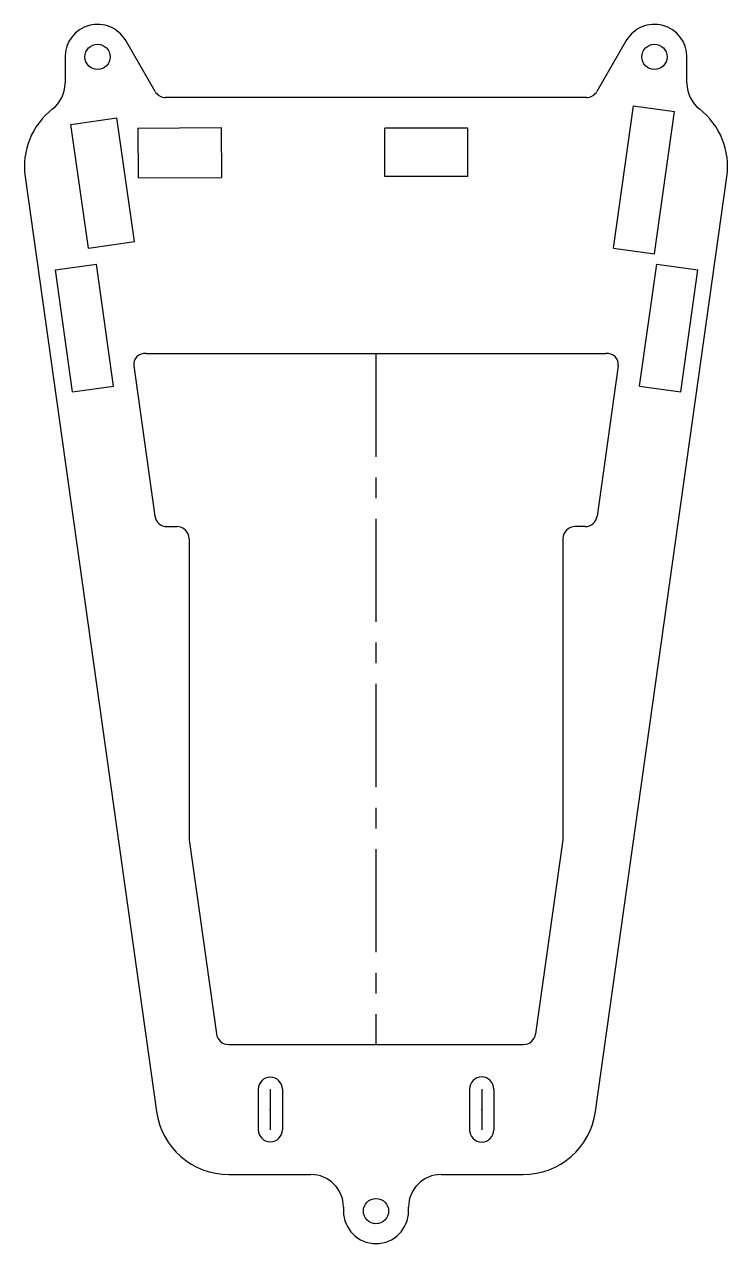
# Model space of a CAD drawing. Header units: millimetres. Extents: x -43 to 43, y -842 to -692.
import ezdxf

# ---------------------------------------------------------------- set-up
doc = ezdxf.new("R2010")
doc.units = ezdxf.units.MM
doc.header["$PDSIZE"] = -1
doc.linetypes.add('CENTERX2', pattern=[20.32, 12.7, -2.54, 2.54, -2.54])

msp = doc.modelspace()

# ---------------------------------------------------------------- linework, layer by layer
at = {"color": 7, "linetype": 'Continuous'}
for p, q in [((-27.18, -700.75), (-30.79, -694.5)), ((30.79, -694.5), (27.18, -700.75)), ((-38.25, -696.5), (-38.25, -699.75)), ((38.25, -699.75), (38.25, -696.5)), ((25.88, -701.5), (-25.88, -701.5)), ((29.21, -720.03), (31.67, -702.5)), ((31.67, -702.5), (36.71, -703.21)), ((34.25, -720.74), (36.71, -703.21)), ((-37.56, -704.8), (-31.9, -703.98)), ((-35.35, -720.03), (-37.56, -704.8)), ((-29.69, -719.21), (-31.9, -703.98)), ((-29.3, -705.25), (-19.05, -705.2)), ((-29.3, -705.25), (-29.27, -711.37)), ((-19.05, -705.2), (-19.02, -711.32)), ((11.3, -705.25), (1.1, -705.25)), ((1.1, -711.2), (1.1, -705.25)), ((11.3, -711.2), (11.3, -705.25)), ((-43.17, -711.25), (-27, -826.25)), ((-29.27, -711.37), (-19.02, -711.32)), ((11.3, -711.2), (1.1, -711.2)), ((27, -826.25), (43.17, -711.25)), ((-35.35, -720.03), (-29.69, -719.21)), ((29.21, -720.03), (34.25, -720.74)), ((-39.42, -722.71), (-34.39, -722)), ((-37.32, -737.72), (-39.42, -722.71)), ((-32.28, -737.02), (-34.39, -722)), ((32.42, -737.01), (34.53, -722)), ((34.53, -722), (39.59, -722.71)), ((37.48, -737.72), (39.59, -722.71)), ((-28.29, -733), (28.29, -733)), ((-29.79, -734.5), (-27.2, -752.99)), ((29.79, -734.5), (27.2, -752.99)), ((-37.32, -737.72), (-32.28, -737.02)), ((32.42, -737.01), (37.48, -737.72)), ((-25.72, -754.28), (-24.5, -754.28)), ((25.72, -754.28), (24.5, -754.28)), ((-23, -755.78), (-22.99, -792.83)), ((23, -755.78), (22.99, -792.83)), ((-22.99, -792.83), (-19.63, -816.71)), ((22.99, -792.83), (19.63, -816.71)), ((-18.14, -818), (18.14, -818)), ((-14.48, -823.5), (-14.48, -828.5)), ((-11.52, -823.5), (-11.52, -828.5)), ((11.5, -823.5), (11.5, -828.5)), ((14.5, -823.5), (14.5, -828.5)), ((-18.09, -834), (-8, -834)), ((8, -834), (18.09, -834)), ((-4, -838), (-4, -838.5)), ((4, -838.5), (4, -838))]:
    msp.add_line(p, q, dxfattribs=at)
at = {"color": 7, "linetype": 'CENTERX2'}
for p, q in [((0, -733), (0, -818)), ((-13, -823.5), (-13, -828.5)), ((13, -823.5), (13, -828.5))]:
    msp.add_line(p, q, dxfattribs=at)
at = {"color": 7, "linetype": 'Continuous'}
for centre in [(-34.25, -696.5), (34.25, -696.5), (0, -838.5)]:
    msp.add_circle(centre, 1.55, dxfattribs=at)
for centre, radius, start, end in [((-34.25, -696.5), 4, 30, 180), ((34.25, -696.5), 4, 0, 150), ((-42.25, -699.75), 4, 307.9799, 0), ((42.25, -699.75), 4, 180, 232.0201), ((-25.88, -700), 1.5, 210, 270), ((25.88, -700), 1.5, 270, 330), ((-34.25, -710), 9, 127.9799, 188), ((34.25, -710), 9, 352, 52.0201), ((-28.47, -734.32), 1.33, 82.0448, 187.9552), ((28.47, -734.32), 1.33, 352.0448, 97.9552), ((-25.72, -752.78), 1.5, 187.9552, 270.0448), ((25.72, -752.78), 1.5, 269.9552, 352.0448), ((-24.5, -755.78), 1.5, 0, 90), ((24.5, -755.78), 1.5, 90, 180), ((-18.14, -816.5), 1.5, 188, 270), ((18.14, -816.5), 1.5, 270, 352), ((13, -823.5), 1.5, 0, 180), ((-13, -823.5), 1.48, 0, 180), ((-18.09, -825), 9, 188, 270), ((18.09, -825), 9, 270, 352), ((-13, -828.5), 1.48, 180, 0), ((13, -828.5), 1.5, 180, 0), ((-8, -838), 4, 0, 90), ((8, -838), 4, 90, 180), ((0, -838.5), 4, 180, 0)]:
    msp.add_arc(centre, radius, start, end, dxfattribs=at)
for p in [(-13, -826), (13, -826)]:
    msp.add_point(p, dxfattribs=at)

doc.saveas('drawing.dxf')
